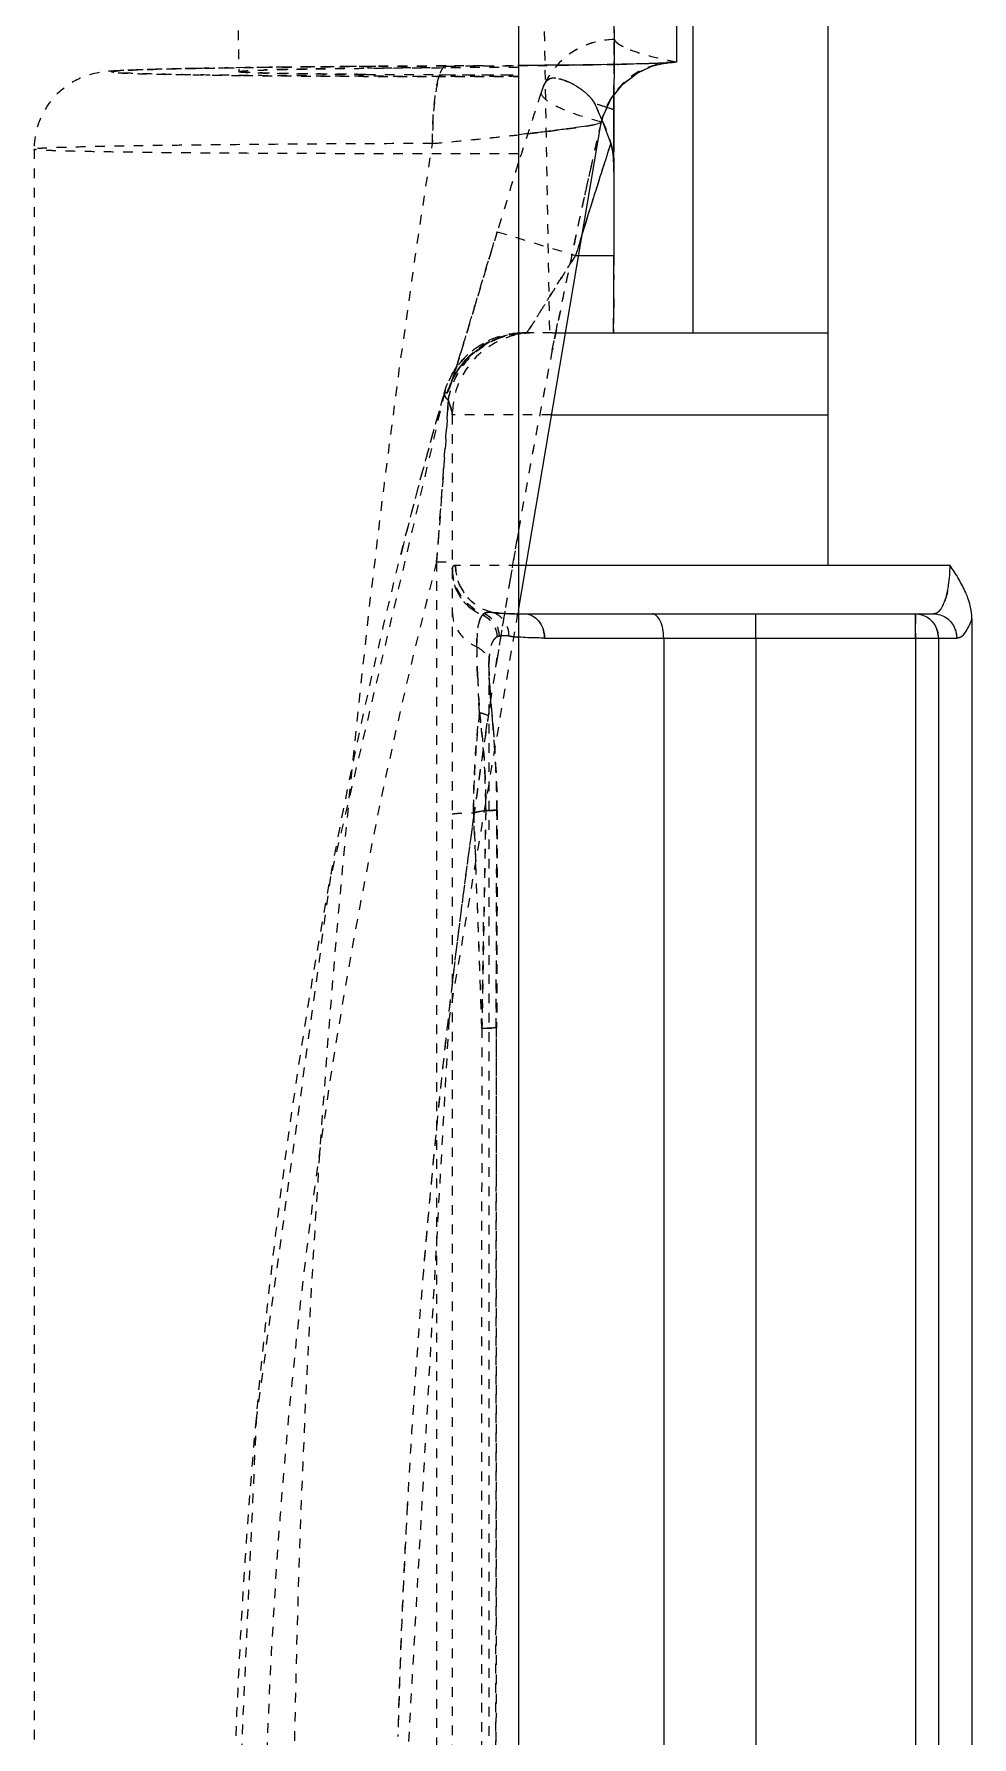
# Model space of a CAD drawing. Header units: millimetres. Extents: x -7602 to -5759, y 1469 to 2216.
# Drawn here: x -7077.15 to -7067.42, y 1920.49 to 1938.16 of the extents above; entities that cross this region are included whole.
import ezdxf

# ---------------------------------------------------------------- set-up
doc = ezdxf.new("R2010")
doc.units = ezdxf.units.MM
doc.linetypes.add('HIDDEN', pattern=[0.2, 0.1, -0.1])
doc.layers.add('DEFAULT_2', color=8, linetype='HIDDEN')

msp = doc.modelspace()

# ---------------------------------------------------------------- linework, layer by layer
at = {"color": 7, "linetype": 'Continuous'}
for p, q in [((-7070.318, 1957.424), (-7070.318, 1935.054)), ((-7068.915, 1932.642), (-7068.915, 1957.545)), ((-7070.487, 1957.379), (-7070.487, 1937.865)), ((-7072.127, 1955.431), (-7072.127, 1860.709)), ((-7071.136, 1937.369), (-7071.136, 1937.522)), ((-7071.136, 1937.239), (-7071.136, 1937.369)), ((-7072.127, 1932.176), (-7071.267, 1937.239)), ((-7071.136, 1937.15), (-7071.136, 1937.239)), ((-7071.136, 1936.935), (-7071.136, 1937.15)), ((-7071.136, 1936.724), (-7071.136, 1936.935)), ((-7071.136, 1936.724), (-7071.136, 1935.858)), ((-7071.534, 1935.858), (-7071.136, 1935.858)), ((-7071.774, 1935.054), (-7068.915, 1935.054)), ((-7071.783, 1934.204), (-7068.915, 1934.204)), ((-7067.649, 1932.642), (-7072.127, 1932.642)), ((-7072.067, 1932.14), (-7067.819, 1932.14)), ((-7067.422, 1932.088), (-7067.422, 1904.052)), ((-7071.856, 1931.889), (-7067.58, 1931.889)), ((-7070.62, 1931.889), (-7070.62, 1904.251)), ((-7069.663, 1931.889), (-7069.663, 1904.251)), ((-7068.007, 1931.889), (-7068.007, 1904.251)), ((-7067.77, 1931.889), (-7067.77, 1904.251))]:
    msp.add_line(p, q, dxfattribs=at)
for points in [[(-7071.043, 1937.637), (-7070.895, 1937.751), (-7070.744, 1937.821), (-7070.633, 1937.849), (-7070.592, 1937.855)], [(-7071.267, 1937.239), (-7071.253, 1937.29), (-7071.168, 1937.481), (-7071.043, 1937.637)]]:
    msp.add_lwpolyline(points, dxfattribs=at)
for centre, radius, start, end in [((-7073.714, 1929.624), 8.163, 71.5921, 72.182), ((-7010.751, 1917.449), 63.509, 162.04847, 162.5802), ((-7010.855, 1917.481), 63.401, 162.58025, 162.93009), ((-7010.925, 1917.503), 63.327, 162.93011, 163.15105), ((-7072.067, 1938.478), 6.338, 269.5894, 270.0069)]:
    msp.add_arc(centre, radius, start, end, dxfattribs=at)
for points, knots in [([(-7070.903, 1937.845), (-7070.983, 1937.843), (-7071.391, 1937.835), (-7071.8, 1937.831), (-7072.127, 1937.829)], [0, 0, 0, 0, 0.197554, 1, 1, 1, 1]), ([(-7070.587, 1937.855), (-7070.607, 1937.854), (-7070.712, 1937.85), (-7070.817, 1937.847), (-7070.903, 1937.845)], [0, 0, 0, 0, 0.188273, 1, 1, 1, 1]), ([(-7070.487, 1937.865), (-7070.487, 1937.863), (-7070.5, 1937.863), (-7070.515, 1937.859), (-7070.548, 1937.858), (-7070.572, 1937.856), (-7070.587, 1937.855)], [0, 0, 0, 0, 0.067591, 0.25604, 0.566973, 1, 1, 1, 1]), ([(-7071.267, 1937.239), (-7071.267, 1937.237), (-7071.274, 1937.234), (-7071.285, 1937.229), (-7071.304, 1937.224), (-7071.343, 1937.215), (-7071.409, 1937.203), (-7071.508, 1937.188), (-7071.631, 1937.17), (-7071.777, 1937.151), (-7071.943, 1937.131), (-7072.061, 1937.118), (-7072.123, 1937.111)], [0, 0, 0, 0, 0.007122, 0.021862, 0.044722, 0.075525, 0.160184, 0.275634, 0.420081, 0.589645, 0.784002, 1, 1, 1, 1]), ([(-7071.136, 1936.724), (-7071.136, 1936.775), (-7071.139, 1936.875), (-7071.153, 1936.976), (-7071.169, 1937.023)], [0, 0, 0, 0, 0.500351, 1, 1, 1, 1]), ([(-7071.141, 1935.054), (-7071.14, 1935.054), (-7071.142, 1935.062), (-7071.139, 1935.07), (-7071.14, 1935.09), (-7071.139, 1935.114), (-7071.139, 1935.147), (-7071.138, 1935.203), (-7071.138, 1935.289), (-7071.137, 1935.409), (-7071.137, 1935.547), (-7071.136, 1935.699), (-7071.136, 1935.805), (-7071.136, 1935.858)], [0, 0, 0, 0, 0.004548, 0.018058, 0.040511, 0.071867, 0.11197, 0.160559, 0.282065, 0.432775, 0.607475, 0.799398, 1, 1, 1, 1]), ([(-7067.674, 1932.375), (-7067.67, 1932.396), (-7067.655, 1932.484), (-7067.649, 1932.574), (-7067.649, 1932.642)], [0, 0, 0, 0, 0.234449, 1, 1, 1, 1]), ([(-7067.463, 1932.304), (-7067.47, 1932.323), (-7067.498, 1932.391), (-7067.558, 1932.505), (-7067.617, 1932.596), (-7067.649, 1932.642)], [0, 0, 0, 0, 0.159762, 0.564469, 1, 1, 1, 1]), ([(-7067.763, 1932.167), (-7067.755, 1932.175), (-7067.722, 1932.218), (-7067.702, 1932.27), (-7067.69, 1932.312)], [0, 0, 0, 0, 0.199966, 1, 1, 1, 1]), ([(-7072.066, 1932.14), (-7072.039, 1932.14), (-7071.982, 1932.126), (-7071.937, 1932.089), (-7071.918, 1932.066)], [0, 0, 0, 0, 0.486448, 1, 1, 1, 1]), ([(-7070.62, 1931.889), (-7070.62, 1931.921), (-7070.626, 1931.983), (-7070.651, 1932.074), (-7070.704, 1932.14), (-7070.741, 1932.14)], [0, 0, 0, 0, 0.326857, 0.616772, 1, 1, 1, 1]), ([(-7069.663, 1931.889), (-7069.663, 1931.921), (-7069.663, 1931.967), (-7069.664, 1932.026), (-7069.664, 1932.064), (-7069.664, 1932.095), (-7069.665, 1932.115), (-7069.664, 1932.129), (-7069.666, 1932.134), (-7069.664, 1932.14), (-7069.665, 1932.14)], [0, 0, 0, 0, 0.382636, 0.555572, 0.707025, 0.831298, 0.92379, 0.956826, 0.980655, 1, 1, 1, 1]), ([(-7068.009, 1932.14), (-7067.963, 1932.14), (-7067.866, 1932.109), (-7067.806, 1932.029), (-7067.788, 1931.985)], [0, 0, 0, 0, 0.493502, 1, 1, 1, 1]), ([(-7068.007, 1931.889), (-7068.007, 1931.943), (-7068.008, 1932.025), (-7068.007, 1932.108), (-7068.009, 1932.136)], [0, 0, 0, 0, 0.65374, 1, 1, 1, 1]), ([(-7067.819, 1932.14), (-7067.814, 1932.14), (-7067.793, 1932.143), (-7067.774, 1932.156), (-7067.763, 1932.167)], [0, 0, 0, 0, 0.227456, 1, 1, 1, 1]), ([(-7067.819, 1932.14), (-7067.773, 1932.14), (-7067.676, 1932.109), (-7067.616, 1932.029), (-7067.598, 1931.985)], [0, 0, 0, 0, 0.49352, 1, 1, 1, 1]), ([(-7067.422, 1932.088), (-7067.422, 1932.134), (-7067.432, 1932.207), (-7067.454, 1932.278), (-7067.463, 1932.304)], [0, 0, 0, 0, 0.623208, 1, 1, 1, 1]), ([(-7067.548, 1931.896), (-7067.52, 1931.908), (-7067.466, 1931.972), (-7067.437, 1932.044), (-7067.422, 1932.088)], [0, 0, 0, 0, 0.4008, 1, 1, 1, 1]), ([(-7071.856, 1931.889), (-7071.882, 1931.889), (-7071.972, 1931.889), (-7072.063, 1931.893), (-7072.128, 1931.899)], [0, 0, 0, 0, 0.278184, 1, 1, 1, 1])]:
    msp.add_open_spline(points, degree=3, knots=knots, dxfattribs=at)
for points in [[(-7071.169, 1937.023), (-7071.193, 1937.098), (-7071.222, 1937.173), (-7071.252, 1937.246)], [(-7067.69, 1932.312), (-7067.684, 1932.333), (-7067.679, 1932.354), (-7067.674, 1932.375)], [(-7071.918, 1932.066), (-7071.898, 1932.042), (-7071.883, 1932.014), (-7071.872, 1931.985)], [(-7071.872, 1931.985), (-7071.862, 1931.954), (-7071.856, 1931.921), (-7071.856, 1931.889)], [(-7067.788, 1931.985), (-7067.776, 1931.955), (-7067.77, 1931.921), (-7067.77, 1931.889)], [(-7067.598, 1931.985), (-7067.586, 1931.954), (-7067.58, 1931.921), (-7067.58, 1931.889)], [(-7067.58, 1931.889), (-7067.569, 1931.889), (-7067.558, 1931.891), (-7067.548, 1931.896)]]:
    msp.add_open_spline(points, degree=3, dxfattribs=at)
at = {"layer": 'DEFAULT_2', "color": 8, "linetype": 'HIDDEN'}
for p, q in [((-7071.144, 1983.07), (-7071.136, 1936.724)), ((-7071.131, 1938.098), (-7071.131, 1962.455)), ((-7075.127, 1943.393), (-7075.029, 1937.767)), ((-7071.915, 1941.382), (-7071.805, 1935.054)), ((-7075.424, 1937.8), (-7075.485, 1937.799)), ((-7074.959, 1937.807), (-7075.138, 1937.805)), ((-7074.903, 1937.808), (-7074.959, 1937.807)), ((-7074.29, 1937.815), (-7074.541, 1937.812)), ((-7073.607, 1937.82), (-7073.84, 1937.819)), ((-7072.943, 1937.806), (-7072.88, 1937.807)), ((-7072.878, 1937.82), (-7072.88, 1937.821)), ((-7072.492, 1937.826), (-7072.878, 1937.824)), ((-7071.914, 1937.83), (-7072.132, 1937.829)), ((-7071.355, 1937.837), (-7071.978, 1937.83)), ((-7071.048, 1937.842), (-7071.43, 1937.836)), ((-7071.134, 1937.916), (-7071.135, 1937.874)), ((-7071.135, 1937.874), (-7071.135, 1937.843)), ((-7071.135, 1937.843), (-7071.135, 1937.798)), ((-7071.135, 1937.798), (-7071.135, 1937.717)), ((-7071.134, 1937.955), (-7071.134, 1937.916)), ((-7070.852, 1937.846), (-7071.108, 1937.841)), ((-7070.746, 1937.849), (-7070.905, 1937.845)), ((-7070.875, 1937.762), (-7070.73, 1937.824)), ((-7070.684, 1937.851), (-7070.771, 1937.849)), ((-7070.722, 1937.828), (-7070.624, 1937.851)), ((-7070.636, 1937.853), (-7070.704, 1937.851)), ((-7070.602, 1937.855), (-7070.649, 1937.853)), ((-7070.621, 1937.851), (-7070.591, 1937.856)), ((-7070.49, 1937.867), (-7070.487, 1937.865)), ((-7072.953, 1937.734), (-7072.88, 1937.734)), ((-7071.16, 1937.494), (-7071.029, 1937.65)), ((-7071.135, 1937.717), (-7071.136, 1937.661)), ((-7071.136, 1937.522), (-7071.136, 1937.688)), ((-7071.136, 1937.661), (-7071.136, 1937.565)), ((-7071.029, 1937.65), (-7070.875, 1937.762)), ((-7071.25, 1937.301), (-7071.163, 1937.488)), ((-7071.136, 1937.565), (-7071.136, 1937.522)), ((-7071.136, 1937.522), (-7071.136, 1937.369)), ((-7071.267, 1937.239), (-7071.252, 1937.293)), ((-7071.136, 1937.369), (-7071.136, 1937.082)), ((-7071.267, 1937.239), (-7071.27, 1937.243)), ((-7071.27, 1937.243), (-7071.267, 1937.239)), ((-7071.136, 1937.082), (-7071.136, 1937.043)), ((-7077.152, 1936.96), (-7077.152, 1899.18)), ((-7071.136, 1937.043), (-7071.136, 1937.003)), ((-7071.136, 1937.003), (-7071.136, 1936.935)), ((-7072.348, 1936.105), (-7072.708, 1934.907)), ((-7072.348, 1936.105), (-7071.534, 1935.858)), ((-7071.136, 1935.858), (-7071.144, 1935.054)), ((-7071.136, 1935.858), (-7071.136, 1935.636)), ((-7071.137, 1935.413), (-7071.138, 1935.311)), ((-7071.74, 1935.055), (-7071.717, 1935.172)), ((-7072.507, 1934.918), (-7072.362, 1934.993)), ((-7072.362, 1934.993), (-7072.197, 1935.041)), ((-7072.222, 1935.036), (-7072.044, 1935.054)), ((-7072.197, 1935.041), (-7072.045, 1935.054)), ((-7071.774, 1935.054), (-7072.07, 1935.054)), ((-7071.776, 1934.877), (-7071.752, 1934.995)), ((-7071.752, 1934.995), (-7071.74, 1935.055)), ((-7072.743, 1934.793), (-7072.788, 1934.65)), ((-7072.698, 1934.941), (-7072.763, 1934.729)), ((-7072.724, 1934.715), (-7072.628, 1934.822)), ((-7072.628, 1934.822), (-7072.507, 1934.918)), ((-7072.82, 1934.55), (-7072.789, 1934.614)), ((-7072.789, 1934.614), (-7072.724, 1934.715)), ((-7072.893, 1934.439), (-7074.08, 1929.393)), ((-7072.894, 1934.439), (-7072.893, 1934.44)), ((-7072.826, 1934.535), (-7072.82, 1934.55)), ((-7071.783, 1934.204), (-7072.813, 1934.204)), ((-7072.813, 1934.204), (-7072.813, 1901.935)), ((-7072.941, 1933.134), (-7072.909, 1933.56)), ((-7072.958, 1932.908), (-7072.941, 1933.134)), ((-7072.976, 1932.678), (-7072.958, 1932.908)), ((-7073.331, 1932.819), (-7073.348, 1932.753)), ((-7072.976, 1932.68), (-7072.976, 1903.462)), ((-7072.976, 1932.678), (-7072.813, 1932.678)), ((-7072.127, 1932.642), (-7072.779, 1932.642)), ((-7072.849, 1927.909), (-7072.127, 1932.176)), ((-7072.433, 1931.6), (-7072.433, 1931.614)), ((-7072.362, 1931.588), (-7072.344, 1931.704)), ((-7072.433, 1931.599), (-7072.433, 1904.525)), ((-7072.422, 1931.369), (-7072.433, 1931.599)), ((-7072.538, 1931.248), (-7072.542, 1931.312)), ((-7072.379, 1930.877), (-7072.422, 1931.369)), ((-7072.531, 1931.116), (-7072.538, 1931.248)), ((-7072.466, 1930.908), (-7072.449, 1931.023)), ((-7072.392, 1930.992), (-7072.391, 1931.015)), ((-7072.377, 1930.859), (-7072.391, 1931.015)), ((-7072.347, 1930.291), (-7072.378, 1930.874)), ((-7072.346, 1930.103), (-7072.348, 1930.311)), ((-7072.581, 1930.112), (-7072.593, 1930.033)), ((-7072.592, 1930.076), (-7072.466, 1930.1)), ((-7072.55, 1930.084), (-7072.592, 1930.076)), ((-7072.466, 1930.1), (-7072.55, 1930.084)), ((-7072.466, 1930.1), (-7072.506, 1927.839)), ((-7072.351, 1930.104), (-7072.358, 1927.842)), ((-7072.358, 1927.844), (-7072.351, 1930.104)), ((-7072.346, 1930.103), (-7072.353, 1927.844)), ((-7072.351, 1930.104), (-7072.346, 1930.103)), ((-7074.077, 1929.413), (-7074.848, 1923.79)), ((-7072.506, 1927.841), (-7072.487, 1928.99)), ((-7073.398, 1918.042), (-7072.843, 1927.965)), ((-7072.359, 1914.635), (-7072.353, 1927.844)), ((-7072.358, 1927.844), (-7072.353, 1927.844)), ((-7074.846, 1923.811), (-7075.104, 1918.059))]:
    msp.add_line(p, q, dxfattribs=at)
for points in [[(-7070.583, 1937.856), (-7070.585, 1937.856), (-7070.602, 1937.855)], [(-7070.592, 1937.855), (-7070.59, 1937.856), (-7070.583, 1937.856)], [(-7070.591, 1937.856), (-7070.586, 1937.856), (-7070.587, 1937.856)], [(-7072.826, 1934.533), (-7072.825, 1934.536), (-7072.804, 1934.584), (-7072.75, 1934.677), (-7072.66, 1934.791), (-7072.539, 1934.895), (-7072.392, 1934.98), (-7072.222, 1935.036)], [(-7072.797, 1934.622), (-7072.814, 1934.57), (-7072.824, 1934.538), (-7072.826, 1934.533)], [(-7072.773, 1934.698), (-7072.808, 1934.589), (-7072.82, 1934.551), (-7072.824, 1934.54)]]:
    msp.add_lwpolyline(points, dxfattribs=at)
for centre, radius, start, end in [((-7071.131, 1937.296), 0.802, 90.1228, 156.6316), ((-7060.808, 1937.893), 10.326, 179.2176, 179.3538), ((-7053.718, 1937.813), 17.417, 179.3539, 179.5337), ((-7069.631, 1938.039), 1.502, 178.3347, 178.7439), ((-7067.081, 1937.984), 4.052, 178.7509, 179.2844), ((-7074.252, 1872.04), 65.771, 91.07479, 91.19367), ((-7073.677, 1839.832), 97.983, 90.85438, 91.02193), ((-7072.78, 1774.608), 163.213, 90.61825, 90.74533), ((-7072.12, 1716.334), 221.492, 90.19588, 90.70353), ((-7073.951, 1909.705), 28.09, 91.1913, 91.6568), ((-7073.449, 1885.54), 52.26, 90.9509, 91.1909), ((-7072.872, 1849.445), 88.359, 90.68507, 90.93656), ((-7072.025, 1769.28), 168.529, 90.34566, 90.56705), ((-7071.646, 1638.883), 298.944, 90.23602, 90.37582), ((-7071.739, 1718.529), 219.281, 90.10156, 90.29815), ((-7071.751, 1721.931), 215.878, 90.10001, 90.2997), ((-7073.692, 2137.559), 199.737, 270.23366, 270.44888), ((-7073.569, 2119.256), 181.433, 270.34021, 270.45524), ((-7073.236, 2077.847), 140.023, 270.45364, 270.62707), ((-7072.816, 2040.193), 102.366, 270.62279, 270.78814), ((-7072.308, 2004.337), 66.506, 270.77513, 271.03793), ((-7070.488, 1937.069), 0.798, 90.1542, 167.0217), ((-6997.15, 1937.458), 73.986, 179.70231, 179.82143), ((-7029.41, 1937.622), 41.726, 179.5586, 179.6969), ((-7071.797, 1976.611), 38.776, 271.025, 271.3248), ((-7070.764, 1941.39), 3.539, 272.8678, 273.0402), ((-7074.075, 2030.941), 93.22, 269.12082, 269.44262), ((-7072.796, 2169.882), 232.167, 269.46054, 270.16495), ((-7072.504, 2138.064), 200.33, 269.65461, 270.10759), ((-7072.654, 2098.604), 160.87, 269.62331, 269.89337), ((-7072.518, 2153.31), 215.576, 269.90365, 270.10374), ((-7071.115, 1937.297), 0.816, 157.2534, 162.3752), ((-7071.934, 1936.943), 0.786, 53.6281, 61.0431), ((-7010.76, 1917.455), 64.349, 161.80821, 162.49066), ((-7073.606, 1929.962), 7.809, 72.1757, 73.0998), ((-7075.637, 1935.388), 4.763, 23.7528, 25.4288), ((-7073.637, 1929.873), 7.903, 71.5527, 73.0674), ((-7074.711, 1935.798), 3.75, 22.7052, 23.7137), ((-7077.051, 1981.371), 44.534, 275.1942, 276.3522), ((-6988.709, 1918.361), 84.692, 167.11794, 168.75411), ((-6988.286, 1918.267), 85.126, 167.11971, 167.44117), ((-7010.809, 1917.47), 63.448, 162.0489, 163.15297), ((-7010.913, 1917.503), 64.189, 162.49067, 163.15403), ((-6988.47, 1918.308), 84.937, 167.44121, 167.66498), ((-6988.812, 1918.383), 84.588, 167.66455, 168.55184), ((-7090.541, 1935.379), 19.403, 359.2753, 359.5371), ((-7111.395, 1935.547), 40.258, 359.5369, 359.6638), ((-7072.079, 1934.208), 0.845, 108.4561, 163.8243), ((-7072.045, 1934.205), 0.85, 89.9907, 164.4048), ((-7071.963, 1934.204), 0.85, 90, 179.9974), ((-7151.148, 1958.746), 81.983, 343.11445, 343.25875), ((-7072.074, 1934.192), 0.862, 93.5787, 108.3319), ((-7072.045, 1934.217), 0.837, 90.0175, 95.763), ((-7072.039, 1934.256), 0.799, 92.5308, 96.4584), ((-7072.077, 1934.222), 0.832, 90.0069, 93.5274), ((-7072.04, 1934.272), 0.783, 90.0038, 92.5264), ((-7078.274, 1935.227), 7.135, 358.9502, 359.2456), ((-7107.411, 1945.455), 36.27, 342.833, 343.1371), ((-6989.248, 1918.471), 84.143, 168.75558, 170.39933), ((-6989.233, 1918.468), 84.158, 168.75624, 170.06245), ((-7078.865, 1936.537), 6.363, 341.6367, 342.3739), ((-7087.392, 1939.258), 15.314, 342.3291, 342.8765), ((-7072.053, 1934.213), 0.838, 138.7269, 140.9203), ((-7023.646, 1920.296), 51.238, 163.9756, 164.2055), ((-7090.841, 1935.382), 18.016, 356.353, 356.7357), ((-7022.755, 1920.047), 52.164, 164.2078, 165.8262), ((-6989.31, 1918.482), 84.079, 170.0627, 170.40211), ((-7072.319, 1932.608), 0.493, 180.051, 249.9201), ((-7072.327, 1932.585), 0.486, 180.0524, 197.2203), ((-7072.273, 1932.642), 0.506, 180.0076, 217.6721), ((-6989.213, 1918.466), 84.178, 170.4001, 172.04175), ((-6989.293, 1918.479), 84.097, 170.40212, 170.63334), ((-7072.311, 1932.6), 0.508, 231.5756, 248.2501), ((-7072.271, 1933.143), 0.997, 262.4596, 263.1214), ((-6989.261, 1918.474), 84.129, 170.63335, 170.95176), ((-7072.185, 1934.061), 1.919, 265.8529, 266.2182), ((-7072.17, 1934.293), 2.151, 266.2223, 266.79), ((-7072.135, 1934.953), 2.812, 266.8284, 268.2038), ((-7072.123, 1935.266), 3.126, 267.5143, 268.2226), ((-7072.102, 1935.908), 3.768, 268.1678, 268.7382), ((-7072.097, 1936.099), 3.958, 268.2261, 268.9761), ((-7072.082, 1936.85), 4.71, 268.7435, 269.4183), ((-7072.08, 1937.013), 4.873, 268.9657, 269.3722), ((-7072.073, 1937.655), 5.515, 269.3685, 269.5853), ((-7072.068, 1938.244), 6.104, 269.4169, 270.0122), ((-7072.583, 1931.907), 0.255, 45.2662, 53.2029), ((-7068.078, 1931.801), 4.482, 180.0605, 181.22), ((-7072.047, 1932.979), 1.082, 260.5143, 261.9305), ((-7072.022, 1933.155), 1.261, 261.9224, 262.9703), ((-7071.996, 1933.367), 1.474, 262.977, 264.2371), ((-7071.975, 1933.57), 1.679, 264.2222, 264.7666), ((-7046.163, 1932.775), 26.419, 182.7835, 183.1737), ((-6989.182, 1918.461), 84.209, 171.25822, 171.42063), ((-7063.449, 1930.027), 9.146, 173.1624, 175.3689), ((-7082.765, 1929.837), 10.313, 6.498, 7.1191), ((-6989.1, 1918.449), 84.292, 171.49995, 172.04644), ((-7064.402, 1930.107), 8.19, 175.3916, 177.8711), ((-7064.914, 1930.129), 7.678, 177.8962, 180.1706), ((-7079.689, 1930.129), 7.223, 0.3803, 2.5779), ((-6988.608, 1918.383), 84.789, 172.043, 173.67306), ((-6988.742, 1918.4), 84.654, 172.10159, 173.27598), ((-7064.997, 1930.13), 7.595, 180.1749, 180.4048), ((-7369.83, 1917.571), 297.502, 1.97834, 2.40908), ((-6628.659, 1921.348), 443.894, 178.87026, 179.01356), ((-7079.609, 1930.13), 7.143, 359.761, 0.3756), ((-7366.744, 1917.683), 294.414, 1.97634, 2.31349), ((-6988.284, 1918.345), 85.115, 173.27544, 173.68134), ((-6987.309, 1918.241), 86.096, 173.67415, 175.28124), ((551.886, 1918.071), 7624.25, 179.9265525, 180.0734475), ((-6987.251, 1918.234), 86.154, 173.68363, 175.29306), ((-6985.929, 1918.126), 87.481, 175.28035, 176.87525), ((-6985.052, 1918.076), 88.359, 176.86444, 178.43415), ((-6995.987, 1918.525), 77.416, 176.77002, 178.5482)]:
    msp.add_arc(centre, radius, start, end, dxfattribs=at)
for points in [[(-7071.131, 1938.098), (-7071.276, 1938.098), (-7071.425, 1938.055), (-7071.548, 1937.98)], [(-7072.899, 1937.817), (-7072.893, 1937.821), (-7072.885, 1937.825), (-7072.878, 1937.824)], [(-7071.84, 1937.661), (-7071.843, 1937.658), (-7071.846, 1937.654), (-7071.849, 1937.65)], [(-7071.392, 1937.51), (-7071.415, 1937.534), (-7071.441, 1937.556), (-7071.468, 1937.576)], [(-7071.336, 1937.433), (-7071.35, 1937.462), (-7071.37, 1937.487), (-7071.392, 1937.51)], [(-7072.721, 1934.759), (-7072.642, 1934.851), (-7072.541, 1934.927), (-7072.431, 1934.977)], [(-7072.683, 1934.766), (-7072.606, 1934.854), (-7072.508, 1934.927), (-7072.401, 1934.976)], [(-7072.41, 1934.965), (-7072.323, 1935.009), (-7072.226, 1935.038), (-7072.129, 1935.049)], [(-7072.401, 1934.976), (-7072.316, 1935.015), (-7072.223, 1935.041), (-7072.129, 1935.05)], [(-7072.893, 1934.44), (-7072.86, 1934.557), (-7072.8, 1934.668), (-7072.721, 1934.759)], [(-7072.864, 1934.433), (-7072.832, 1934.545), (-7072.777, 1934.651), (-7072.704, 1934.741)], [(-7072.855, 1934.356), (-7072.832, 1934.484), (-7072.779, 1934.609), (-7072.703, 1934.714)], [(-7072.815, 1934.229), (-7072.814, 1934.221), (-7072.813, 1934.213), (-7072.813, 1934.204)], [(-7072.798, 1932.639), (-7072.792, 1932.642), (-7072.785, 1932.642), (-7072.779, 1932.642)], [(-7072.791, 1932.441), (-7072.762, 1932.349), (-7072.702, 1932.262), (-7072.627, 1932.202)], [(-7072.484, 1932.142), (-7072.49, 1932.138), (-7072.495, 1932.134), (-7072.499, 1932.129)], [(-7072.499, 1932.129), (-7072.495, 1932.134), (-7072.49, 1932.138), (-7072.484, 1932.142)], [(-7072.43, 1932.111), (-7072.447, 1932.124), (-7072.465, 1932.134), (-7072.484, 1932.142)], [(-7072.499, 1932.129), (-7072.442, 1932.103), (-7072.393, 1932.051), (-7072.369, 1931.994)], [(-7072.369, 1931.994), (-7072.357, 1931.964), (-7072.35, 1931.932), (-7072.349, 1931.901)], [(-7071.856, 1931.889), (-7071.856, 1931.951), (-7071.877, 1932.018), (-7071.918, 1932.066)], [(-7067.77, 1931.889), (-7067.77, 1931.921), (-7067.776, 1931.954), (-7067.789, 1931.985)], [(-7067.598, 1931.985), (-7067.586, 1931.954), (-7067.58, 1931.921), (-7067.58, 1931.889)], [(-7072.349, 1931.901), (-7072.342, 1931.904), (-7072.335, 1931.907), (-7072.328, 1931.909)], [(-7072.328, 1931.909), (-7072.335, 1931.907), (-7072.342, 1931.904), (-7072.349, 1931.901)], [(-7072.297, 1931.915), (-7072.308, 1931.914), (-7072.318, 1931.912), (-7072.328, 1931.909)], [(-7067.548, 1931.896), (-7067.558, 1931.891), (-7067.569, 1931.889), (-7067.58, 1931.889)], [(-7072.592, 1930.076), (-7072.585, 1929.906), (-7072.578, 1929.737), (-7072.571, 1929.567)]]:
    msp.add_open_spline(points, degree=3, dxfattribs=at)
for points, knots in [([(-7071.134, 1937.943), (-7071.134, 1937.966), (-7071.133, 1938.002), (-7071.134, 1938.059), (-7071.131, 1938.073), (-7071.133, 1938.101), (-7071.131, 1938.098)], [0, 0, 0, 0, 0.435879, 0.753115, 0.94291, 1, 1, 1, 1]), ([(-7071.131, 1938.098), (-7071.131, 1938.098), (-7071.134, 1938.089), (-7071.132, 1938.088), (-7071.132, 1938.083)], [0, 0, 0, 0, 0.040159, 1, 1, 1, 1]), ([(-7071.131, 1938.098), (-7071.119, 1938.072), (-7071.053, 1938.026), (-7070.922, 1937.973), (-7070.727, 1937.917), (-7070.576, 1937.884), (-7070.49, 1937.867)], [0, 0, 0, 0, 0.122586, 0.327889, 0.620782, 1, 1, 1, 1]), ([(-7071.038, 1938.023), (-7071.06, 1938.034), (-7071.095, 1938.053), (-7071.124, 1938.083), (-7071.131, 1938.098)], [0, 0, 0, 0, 0.592649, 1, 1, 1, 1]), ([(-7072.88, 1937.821), (-7073.153, 1937.82), (-7073.679, 1937.817), (-7074.426, 1937.811), (-7075.08, 1937.804), (-7075.617, 1937.795), (-7075.982, 1937.787), (-7076.205, 1937.779), (-7076.332, 1937.773), (-7076.513, 1937.758), (-7076.788, 1937.669), (-7077.075, 1937.387), (-7077.153, 1937.101), (-7077.152, 1936.96)], [0, 0, 0, 0, 0.173825, 0.334129, 0.474528, 0.589548, 0.675179, 0.706511, 0.731192, 0.755909, 0.821679, 0.910397, 1, 1, 1, 1]), ([(-7072.127, 1937.717), (-7072.492, 1937.716), (-7073.197, 1937.716), (-7074.194, 1937.719), (-7074.947, 1937.725), (-7075.462, 1937.732), (-7075.767, 1937.737), (-7076.009, 1937.743), (-7076.171, 1937.749), (-7076.264, 1937.753), (-7076.311, 1937.757), (-7076.333, 1937.758), (-7076.355, 1937.765), (-7076.33, 1937.77), (-7076.309, 1937.772), (-7076.259, 1937.776), (-7076.165, 1937.781), (-7076, 1937.787), (-7075.859, 1937.791), (-7075.777, 1937.793)], [0, 0, 0, 0, 0.228125, 0.440639, 0.623048, 0.698956, 0.762865, 0.813694, 0.850565, 0.863553, 0.872835, 0.878391, 0.880278, 0.882453, 0.888305, 0.897886, 0.911169, 0.948667, 1, 1, 1, 1]), ([(-7075.622, 1937.796), (-7075.73, 1937.794), (-7075.88, 1937.79), (-7076.066, 1937.784), (-7076.17, 1937.78), (-7076.242, 1937.777), (-7076.287, 1937.774), (-7076.311, 1937.771), (-7076.33, 1937.77), (-7076.34, 1937.767), (-7076.35, 1937.767), (-7076.348, 1937.761), (-7076.339, 1937.761), (-7076.327, 1937.758), (-7076.306, 1937.756), (-7076.281, 1937.754), (-7076.248, 1937.752), (-7076.193, 1937.749), (-7076.109, 1937.746), (-7075.99, 1937.742), (-7075.786, 1937.737), (-7075.622, 1937.735), (-7075.505, 1937.733)], [0, 0, 0, 0, 0.205628, 0.286954, 0.353291, 0.404207, 0.423797, 0.43944, 0.451115, 0.458822, 0.46264, 0.464057, 0.468715, 0.477298, 0.489855, 0.506376, 0.526838, 0.551218, 0.611606, 0.687168, 0.777459, 1, 1, 1, 1]), ([(-7075.777, 1937.793), (-7075.711, 1937.794), (-7075.399, 1937.801), (-7075.087, 1937.806), (-7074.84, 1937.809)], [0, 0, 0, 0, 0.210576, 1, 1, 1, 1]), ([(-7075.029, 1937.767), (-7075.029, 1937.767), (-7075.025, 1937.769), (-7075.019, 1937.77), (-7075.007, 1937.771), (-7074.982, 1937.774), (-7074.939, 1937.776), (-7074.875, 1937.779), (-7074.793, 1937.782), (-7074.693, 1937.785), (-7074.577, 1937.788), (-7074.391, 1937.791), (-7074.124, 1937.796), (-7073.767, 1937.8), (-7073.368, 1937.804), (-7073.088, 1937.806), (-7072.943, 1937.806)], [0, 0, 0, 0, 0.001325, 0.004749, 0.010379, 0.018232, 0.040571, 0.071598, 0.111113, 0.158905, 0.214658, 0.277983, 0.425759, 0.598397, 0.791422, 1, 1, 1, 1]), ([(-7073.84, 1937.819), (-7073.878, 1937.818), (-7074.028, 1937.817), (-7074.178, 1937.816), (-7074.29, 1937.815)], [0, 0, 0, 0, 0.25574, 1, 1, 1, 1]), ([(-7072.88, 1937.824), (-7072.89, 1937.824), (-7072.916, 1937.804), (-7072.952, 1937.725), (-7072.988, 1937.561), (-7073.014, 1937.313), (-7073.019, 1937.123), (-7073.019, 1937.02)], [0, 0, 0, 0, 0.038219, 0.101726, 0.317608, 0.631797, 1, 1, 1, 1]), ([(-7073.019, 1937.02), (-7073.019, 1937.114), (-7073.015, 1937.291), (-7072.992, 1937.527), (-7072.962, 1937.69), (-7072.929, 1937.779), (-7072.91, 1937.808), (-7072.899, 1937.817)], [0, 0, 0, 0, 0.34616, 0.649773, 0.874644, 0.950011, 1, 1, 1, 1]), ([(-7070.674, 1937.852), (-7070.69, 1937.851), (-7070.766, 1937.849), (-7070.841, 1937.847), (-7070.9, 1937.845)], [0, 0, 0, 0, 0.215076, 1, 1, 1, 1]), ([(-7070.587, 1937.855), (-7070.593, 1937.855), (-7070.622, 1937.854), (-7070.651, 1937.852), (-7070.674, 1937.852)], [0, 0, 0, 0, 0.221529, 1, 1, 1, 1]), ([(-7070.487, 1937.865), (-7070.487, 1937.863), (-7070.498, 1937.863), (-7070.512, 1937.86), (-7070.541, 1937.858), (-7070.563, 1937.857), (-7070.576, 1937.856)], [0, 0, 0, 0, 0.068075, 0.256509, 0.567249, 1, 1, 1, 1]), ([(-7073.711, 1937.737), (-7073.807, 1937.738), (-7073.99, 1937.739), (-7074.249, 1937.742), (-7074.475, 1937.745), (-7074.665, 1937.749), (-7074.8, 1937.752), (-7074.887, 1937.755), (-7074.937, 1937.757), (-7074.975, 1937.76), (-7075.004, 1937.761), (-7075.018, 1937.764), (-7075.029, 1937.765), (-7075.029, 1937.767)], [0, 0, 0, 0, 0.21874, 0.416189, 0.588631, 0.733373, 0.848331, 0.89408, 0.931801, 0.961344, 0.982568, 0.995395, 1, 1, 1, 1]), ([(-7075.029, 1937.767), (-7075.029, 1937.765), (-7075.018, 1937.764), (-7075.004, 1937.761), (-7074.975, 1937.76), (-7074.937, 1937.757), (-7074.887, 1937.755), (-7074.8, 1937.752), (-7074.665, 1937.749), (-7074.475, 1937.745), (-7074.249, 1937.742), (-7073.99, 1937.739), (-7073.807, 1937.738), (-7073.711, 1937.737)], [0, 0, 0, 0, 0.004605, 0.017432, 0.038656, 0.068199, 0.105919, 0.151669, 0.266627, 0.411369, 0.583811, 0.781259, 1, 1, 1, 1]), ([(-7071.868, 1937.613), (-7071.859, 1937.634), (-7071.841, 1937.671), (-7071.787, 1937.7), (-7071.727, 1937.699), (-7071.626, 1937.672), (-7071.516, 1937.614), (-7071.405, 1937.529), (-7071.352, 1937.469), (-7071.335, 1937.433)], [0, 0, 0, 0, 0.102533, 0.178045, 0.262851, 0.369234, 0.649174, 0.817646, 1, 1, 1, 1]), ([(-7071.849, 1937.65), (-7071.85, 1937.647), (-7071.858, 1937.635), (-7071.863, 1937.623), (-7071.868, 1937.613)], [0, 0, 0, 0, 0.220271, 1, 1, 1, 1]), ([(-7071.553, 1937.631), (-7071.584, 1937.647), (-7071.634, 1937.672), (-7071.705, 1937.694), (-7071.759, 1937.701), (-7071.807, 1937.693), (-7071.831, 1937.673), (-7071.84, 1937.661)], [0, 0, 0, 0, 0.333296, 0.541215, 0.712847, 0.856482, 1, 1, 1, 1]), ([(-7071.27, 1937.243), (-7071.355, 1937.266), (-7071.504, 1937.309), (-7071.695, 1937.383), (-7071.824, 1937.453), (-7071.884, 1937.514), (-7071.893, 1937.544)], [0, 0, 0, 0, 0.371269, 0.660124, 0.866955, 1, 1, 1, 1]), ([(-7071.335, 1937.433), (-7071.32, 1937.4), (-7071.258, 1937.267), (-7071.203, 1937.13), (-7071.169, 1937.025)], [0, 0, 0, 0, 0.246849, 1, 1, 1, 1]), ([(-7073.019, 1937.02), (-7072.901, 1937.031), (-7072.674, 1937.053), (-7072.346, 1937.086), (-7072.049, 1937.119), (-7071.791, 1937.149), (-7071.603, 1937.174), (-7071.479, 1937.192), (-7071.406, 1937.204), (-7071.35, 1937.214), (-7071.306, 1937.223), (-7071.283, 1937.231), (-7071.267, 1937.236), (-7071.267, 1937.239)], [0, 0, 0, 0, 0.200004, 0.388052, 0.558393, 0.707363, 0.829255, 0.879251, 0.920717, 0.9537, 0.978119, 0.993472, 1, 1, 1, 1]), ([(-7073.019, 1937.02), (-7073.3, 1937.019), (-7073.844, 1937.017), (-7074.627, 1937.012), (-7075.235, 1937.006), (-7075.679, 1937.001), (-7075.973, 1936.997), (-7076.238, 1936.993), (-7076.471, 1936.989), (-7076.672, 1936.984), (-7076.839, 1936.98), (-7076.955, 1936.976), (-7077.031, 1936.972), (-7077.073, 1936.97), (-7077.106, 1936.968), (-7077.131, 1936.966), (-7077.143, 1936.963), (-7077.152, 1936.962), (-7077.152, 1936.96)], [0, 0, 0, 0, 0.203818, 0.394982, 0.567691, 0.645476, 0.716747, 0.780964, 0.837644, 0.886361, 0.92674, 0.958486, 0.97104, 0.981354, 0.98941, 0.995194, 0.998701, 1, 1, 1, 1]), ([(-7072.127, 1936.913), (-7072.454, 1936.912), (-7073.095, 1936.912), (-7074.026, 1936.914), (-7074.762, 1936.917), (-7075.305, 1936.92), (-7075.669, 1936.923), (-7075.999, 1936.927), (-7076.292, 1936.931), (-7076.545, 1936.935), (-7076.755, 1936.939), (-7076.903, 1936.943), (-7076.998, 1936.947), (-7077.052, 1936.949), (-7077.093, 1936.952), (-7077.126, 1936.954), (-7077.14, 1936.957), (-7077.152, 1936.958), (-7077.152, 1936.96)], [0, 0, 0, 0, 0.195051, 0.382592, 0.555441, 0.634246, 0.706941, 0.772832, 0.831278, 0.881723, 0.923678, 0.956742, 0.969838, 0.980602, 0.989006, 0.995034, 0.998682, 1, 1, 1, 1]), ([(-7073.019, 1899.12), (-7074.001, 1905.377), (-7074.94, 1918.068), (-7074.001, 1930.76), (-7073.019, 1937.02)], [0, 0, 0, 0, 0.499883, 1, 1, 1, 1]), ([(-7071.169, 1937.025), (-7071.153, 1936.977), (-7071.139, 1936.876), (-7071.136, 1936.776), (-7071.136, 1936.725)], [0, 0, 0, 0, 0.499655, 1, 1, 1, 1]), ([(-7072.347, 1936.105), (-7072.38, 1935.997), (-7072.444, 1935.786), (-7072.536, 1935.478), (-7072.621, 1935.193), (-7072.687, 1934.975), (-7072.734, 1934.82), (-7072.765, 1934.721), (-7072.791, 1934.637), (-7072.814, 1934.566), (-7072.832, 1934.51), (-7072.845, 1934.473), (-7072.853, 1934.452), (-7072.857, 1934.442), (-7072.86, 1934.437), (-7072.862, 1934.433), (-7072.863, 1934.433)], [0, 0, 0, 0, 0.192734, 0.378708, 0.550982, 0.702917, 0.76927, 0.828291, 0.879361, 0.921915, 0.955501, 0.979805, 0.988413, 0.994636, 0.998471, 1, 1, 1, 1]), ([(-7072.64, 1935.131), (-7072.618, 1935.206), (-7072.521, 1935.53), (-7072.423, 1935.855), (-7072.348, 1936.105)], [0, 0, 0, 0, 0.229177, 1, 1, 1, 1]), ([(-7072.045, 1935.054), (-7072.043, 1935.054), (-7072.038, 1935.062), (-7072.028, 1935.073), (-7072.014, 1935.095), (-7071.995, 1935.124), (-7071.972, 1935.16), (-7071.934, 1935.221), (-7071.878, 1935.311), (-7071.803, 1935.433), (-7071.718, 1935.568), (-7071.628, 1935.711), (-7071.566, 1935.809), (-7071.534, 1935.858)], [0, 0, 0, 0, 0.007144, 0.024147, 0.050922, 0.087107, 0.132241, 0.185673, 0.314241, 0.466301, 0.635291, 0.815055, 1, 1, 1, 1]), ([(-7071.534, 1935.858), (-7071.566, 1935.809), (-7071.628, 1935.711), (-7071.718, 1935.567), (-7071.803, 1935.433), (-7071.878, 1935.311), (-7071.934, 1935.221), (-7071.972, 1935.16), (-7071.995, 1935.123), (-7072.013, 1935.095), (-7072.027, 1935.073), (-7072.037, 1935.062), (-7072.042, 1935.054), (-7072.044, 1935.054)], [0, 0, 0, 0, 0.185051, 0.364954, 0.534054, 0.686211, 0.814719, 0.868093, 0.913182, 0.949307, 0.975955, 0.992871, 1, 1, 1, 1]), ([(-7072.855, 1934.355), (-7072.838, 1934.452), (-7072.771, 1934.639), (-7072.583, 1934.869), (-7072.329, 1935.019), (-7072.136, 1935.054), (-7072.04, 1935.054)], [0, 0, 0, 0, 0.252772, 0.503992, 0.752939, 1, 1, 1, 1]), ([(-7072.703, 1934.714), (-7072.683, 1934.74), (-7072.602, 1934.84), (-7072.496, 1934.921), (-7072.41, 1934.965)], [0, 0, 0, 0, 0.252121, 1, 1, 1, 1]), ([(-7071.14, 1935.097), (-7071.14, 1935.09), (-7071.14, 1935.08), (-7071.14, 1935.066), (-7071.142, 1935.06), (-7071.14, 1935.054), (-7071.141, 1935.054)], [0, 0, 0, 0, 0.436345, 0.748671, 0.936574, 1, 1, 1, 1]), ([(-7072.893, 1901.699), (-7073.64, 1904.298), (-7074.463, 1908.34), (-7075.009, 1913.836), (-7075.149, 1918.07), (-7075.009, 1922.304), (-7074.462, 1927.8), (-7073.639, 1931.842), (-7072.893, 1934.441)], [0, 0, 0, 0, 0.24489, 0.371805, 0.500005, 0.628205, 0.755119, 1, 1, 1, 1]), ([(-7072.855, 1934.355), (-7072.869, 1934.368), (-7072.892, 1934.391), (-7072.898, 1934.426), (-7072.894, 1934.439)], [0, 0, 0, 0, 0.578016, 1, 1, 1, 1]), ([(-7072.893, 1934.439), (-7072.894, 1934.435), (-7072.897, 1934.416), (-7072.889, 1934.397), (-7072.881, 1934.386)], [0, 0, 0, 0, 0.232351, 1, 1, 1, 1]), ([(-7072.863, 1934.433), (-7072.867, 1934.434), (-7072.877, 1934.436), (-7072.887, 1934.437), (-7072.893, 1934.441)], [0, 0, 0, 0, 0.358859, 1, 1, 1, 1]), ([(-7072.893, 1934.44), (-7072.892, 1934.44), (-7072.882, 1934.436), (-7072.872, 1934.435), (-7072.864, 1934.433)], [0, 0, 0, 0, 0.142098, 1, 1, 1, 1]), ([(-7072.864, 1934.433), (-7072.862, 1934.433), (-7072.86, 1934.438), (-7072.856, 1934.445), (-7072.851, 1934.459), (-7072.847, 1934.47), (-7072.845, 1934.476)], [0, 0, 0, 0, 0.073485, 0.263168, 0.572112, 1, 1, 1, 1]), ([(-7072.845, 1934.476), (-7072.843, 1934.48), (-7072.837, 1934.499), (-7072.83, 1934.517), (-7072.826, 1934.532)], [0, 0, 0, 0, 0.213401, 1, 1, 1, 1]), ([(-7072.855, 1934.355), (-7072.87, 1934.079), (-7072.912, 1933.521), (-7072.954, 1932.962), (-7072.976, 1932.68)], [0, 0, 0, 0, 0.494728, 1, 1, 1, 1]), ([(-7072.881, 1934.386), (-7072.88, 1934.383), (-7072.872, 1934.372), (-7072.862, 1934.363), (-7072.855, 1934.356)], [0, 0, 0, 0, 0.226945, 1, 1, 1, 1]), ([(-7072.855, 1934.356), (-7072.853, 1934.349), (-7072.845, 1934.325), (-7072.836, 1934.3), (-7072.83, 1934.283)], [0, 0, 0, 0, 0.267894, 1, 1, 1, 1]), ([(-7072.813, 1934.205), (-7072.813, 1934.227), (-7072.828, 1934.278), (-7072.846, 1934.326), (-7072.855, 1934.355)], [0, 0, 0, 0, 0.423467, 1, 1, 1, 1]), ([(-7072.83, 1934.283), (-7072.829, 1934.278), (-7072.823, 1934.26), (-7072.817, 1934.242), (-7072.815, 1934.229)], [0, 0, 0, 0, 0.273515, 1, 1, 1, 1]), ([(-7072.909, 1933.56), (-7072.905, 1933.617), (-7072.889, 1933.842), (-7072.873, 1934.067), (-7072.862, 1934.236)], [0, 0, 0, 0, 0.253261, 1, 1, 1, 1]), ([(-7072.976, 1932.68), (-7073.584, 1930.343), (-7074.485, 1925.492), (-7074.928, 1918.071), (-7074.485, 1910.65), (-7073.584, 1905.799), (-7072.976, 1903.462)], [0, 0, 0, 0, 0.245647, 0.500001, 0.754355, 1, 1, 1, 1]), ([(-7072.779, 1932.642), (-7072.788, 1932.642), (-7072.809, 1932.638), (-7072.813, 1932.617), (-7072.813, 1932.608)], [0, 0, 0, 0, 0.493026, 1, 1, 1, 1]), ([(-7072.813, 1932.608), (-7072.813, 1932.611), (-7072.812, 1932.623), (-7072.805, 1932.635), (-7072.798, 1932.639)], [0, 0, 0, 0, 0.305962, 1, 1, 1, 1]), ([(-7072.813, 1932.608), (-7072.813, 1932.508), (-7072.749, 1932.304), (-7072.578, 1932.176), (-7072.484, 1932.142)], [0, 0, 0, 0, 0.49832, 1, 1, 1, 1]), ([(-7072.813, 1932.585), (-7072.813, 1932.489), (-7072.752, 1932.291), (-7072.59, 1932.165), (-7072.499, 1932.129)], [0, 0, 0, 0, 0.497299, 1, 1, 1, 1]), ([(-7072.401, 1932.155), (-7072.507, 1932.181), (-7072.705, 1932.31), (-7072.779, 1932.533), (-7072.779, 1932.642)], [0, 0, 0, 0, 0.498703, 1, 1, 1, 1]), ([(-7072.401, 1932.155), (-7072.481, 1932.175), (-7072.582, 1932.23), (-7072.656, 1932.311), (-7072.673, 1932.333)], [0, 0, 0, 0, 0.747756, 1, 1, 1, 1]), ([(-7067.674, 1932.375), (-7067.68, 1932.345), (-7067.694, 1932.294), (-7067.721, 1932.227), (-7067.753, 1932.171), (-7067.794, 1932.14), (-7067.819, 1932.14)], [0, 0, 0, 0, 0.316499, 0.549201, 0.738303, 1, 1, 1, 1]), ([(-7072.813, 1932.159), (-7072.813, 1932.086), (-7072.76, 1931.93), (-7072.632, 1931.831), (-7072.559, 1931.796)], [0, 0, 0, 0, 0.478552, 1, 1, 1, 1]), ([(-7072.484, 1932.142), (-7072.479, 1932.145), (-7072.453, 1932.158), (-7072.423, 1932.158), (-7072.401, 1932.155)], [0, 0, 0, 0, 0.216573, 1, 1, 1, 1]), ([(-7072.402, 1932.155), (-7072.41, 1932.156), (-7072.438, 1932.158), (-7072.468, 1932.153), (-7072.484, 1932.142)], [0, 0, 0, 0, 0.294555, 1, 1, 1, 1]), ([(-7072.484, 1932.142), (-7072.439, 1932.124), (-7072.359, 1932.058), (-7072.328, 1931.958), (-7072.328, 1931.909)], [0, 0, 0, 0, 0.497167, 1, 1, 1, 1]), ([(-7072.401, 1932.155), (-7072.391, 1932.153), (-7072.344, 1932.148), (-7072.296, 1932.145), (-7072.258, 1932.143)], [0, 0, 0, 0, 0.218802, 1, 1, 1, 1]), ([(-7072.225, 1931.911), (-7072.224, 1931.965), (-7072.256, 1932.075), (-7072.351, 1932.142), (-7072.401, 1932.155)], [0, 0, 0, 0, 0.509599, 1, 1, 1, 1]), ([(-7072.324, 1932.147), (-7072.33, 1932.148), (-7072.352, 1932.149), (-7072.374, 1932.151), (-7072.39, 1932.153)], [0, 0, 0, 0, 0.266174, 1, 1, 1, 1]), ([(-7068.009, 1932.14), (-7068.007, 1932.14), (-7068.009, 1932.134), (-7068.008, 1932.129), (-7068.008, 1932.115), (-7068.008, 1932.095), (-7068.007, 1932.064), (-7068.007, 1932.026), (-7068.007, 1931.967), (-7068.007, 1931.921), (-7068.007, 1931.889)], [0, 0, 0, 0, 0.019348, 0.04318, 0.076217, 0.168714, 0.292998, 0.444465, 0.617399, 1, 1, 1, 1]), ([(-7072.499, 1932.129), (-7072.511, 1932.115), (-7072.531, 1932.076), (-7072.557, 1931.964), (-7072.559, 1931.867), (-7072.559, 1931.796)], [0, 0, 0, 0, 0.15852, 0.374309, 1, 1, 1, 1]), ([(-7072.559, 1931.796), (-7072.559, 1931.823), (-7072.557, 1931.911), (-7072.55, 1932), (-7072.533, 1932.058)], [0, 0, 0, 0, 0.306315, 1, 1, 1, 1]), ([(-7072.533, 1932.058), (-7072.531, 1932.066), (-7072.523, 1932.09), (-7072.512, 1932.115), (-7072.499, 1932.129)], [0, 0, 0, 0, 0.292692, 1, 1, 1, 1]), ([(-7072.499, 1932.129), (-7072.456, 1932.109), (-7072.38, 1932.044), (-7072.35, 1931.948), (-7072.349, 1931.901)], [0, 0, 0, 0, 0.499089, 1, 1, 1, 1]), ([(-7072.559, 1931.796), (-7072.523, 1931.779), (-7072.459, 1931.729), (-7072.433, 1931.651), (-7072.433, 1931.614)], [0, 0, 0, 0, 0.521341, 1, 1, 1, 1]), ([(-7072.559, 1931.796), (-7072.559, 1931.773), (-7072.559, 1931.671), (-7072.555, 1931.569), (-7072.551, 1931.49)], [0, 0, 0, 0, 0.226139, 1, 1, 1, 1]), ([(-7072.559, 1931.796), (-7072.523, 1931.779), (-7072.459, 1931.729), (-7072.433, 1931.651), (-7072.433, 1931.614)], [0, 0, 0, 0, 0.521325, 1, 1, 1, 1]), ([(-7072.433, 1931.614), (-7072.432, 1931.65), (-7072.43, 1931.715), (-7072.415, 1931.814), (-7072.382, 1931.882), (-7072.349, 1931.901)], [0, 0, 0, 0, 0.350635, 0.627873, 1, 1, 1, 1]), ([(-7072.349, 1931.901), (-7072.383, 1931.882), (-7072.415, 1931.814), (-7072.43, 1931.715), (-7072.432, 1931.65), (-7072.433, 1931.614)], [0, 0, 0, 0, 0.37552, 0.650901, 1, 1, 1, 1]), ([(-7072.328, 1931.909), (-7072.32, 1931.911), (-7072.287, 1931.918), (-7072.252, 1931.916), (-7072.225, 1931.911)], [0, 0, 0, 0, 0.221224, 1, 1, 1, 1]), ([(-7072.225, 1931.911), (-7072.2, 1931.907), (-7072.168, 1931.903), (-7072.135, 1931.899), (-7072.128, 1931.899)], [0, 0, 0, 0, 0.778729, 1, 1, 1, 1]), ([(-7072.551, 1931.492), (-7072.552, 1931.511), (-7072.555, 1931.582), (-7072.557, 1931.653), (-7072.558, 1931.705)], [0, 0, 0, 0, 0.264826, 1, 1, 1, 1]), ([(-7072.551, 1931.49), (-7072.55, 1931.461), (-7072.543, 1931.336), (-7072.536, 1931.211), (-7072.531, 1931.115)], [0, 0, 0, 0, 0.232027, 1, 1, 1, 1]), ([(-7072.392, 1930.992), (-7072.402, 1931.104), (-7072.42, 1931.306), (-7072.433, 1931.509), (-7072.433, 1931.599)], [0, 0, 0, 0, 0.552402, 1, 1, 1, 1]), ([(-7072.433, 1931.598), (-7072.433, 1931.507), (-7072.42, 1931.305), (-7072.402, 1931.103), (-7072.392, 1930.992)], [0, 0, 0, 0, 0.450921, 1, 1, 1, 1]), ([(-7072.592, 1930.076), (-7072.592, 1930.168), (-7072.588, 1930.515), (-7072.561, 1930.861), (-7072.531, 1931.115)], [0, 0, 0, 0, 0.26398, 1, 1, 1, 1]), ([(-7072.531, 1931.115), (-7072.512, 1931.112), (-7072.47, 1931.1), (-7072.415, 1931.072), (-7072.392, 1931.032), (-7072.391, 1931.015)], [0, 0, 0, 0, 0.316157, 0.703877, 1, 1, 1, 1]), ([(-7072.531, 1931.115), (-7072.521, 1931.036), (-7072.482, 1930.699), (-7072.465, 1930.36), (-7072.466, 1930.1)], [0, 0, 0, 0, 0.234887, 1, 1, 1, 1]), ([(-7072.473, 1930.454), (-7072.475, 1930.502), (-7072.485, 1930.685), (-7072.502, 1930.869), (-7072.517, 1931.005)], [0, 0, 0, 0, 0.26016, 1, 1, 1, 1]), ([(-7072.392, 1930.992), (-7072.387, 1930.923), (-7072.363, 1930.628), (-7072.351, 1930.331), (-7072.351, 1930.104)], [0, 0, 0, 0, 0.233406, 1, 1, 1, 1]), ([(-7072.373, 1930.734), (-7072.374, 1930.756), (-7072.38, 1930.842), (-7072.387, 1930.928), (-7072.392, 1930.992)], [0, 0, 0, 0, 0.257527, 1, 1, 1, 1]), ([(-7072.351, 1930.104), (-7072.351, 1930.158), (-7072.353, 1930.368), (-7072.362, 1930.578), (-7072.373, 1930.734)], [0, 0, 0, 0, 0.255741, 1, 1, 1, 1]), ([(-7072.813, 1930.063), (-7072.813, 1930.064), (-7072.806, 1930.065), (-7072.796, 1930.067), (-7072.777, 1930.069), (-7072.74, 1930.071), (-7072.676, 1930.074), (-7072.622, 1930.075), (-7072.592, 1930.076)], [0, 0, 0, 0, 0.019034, 0.070013, 0.153393, 0.268036, 0.584212, 1, 1, 1, 1]), ([(-7072.466, 1930.1), (-7072.449, 1930.1), (-7072.42, 1930.1), (-7072.386, 1930.101), (-7072.365, 1930.102), (-7072.355, 1930.102), (-7072.35, 1930.103), (-7072.346, 1930.102), (-7072.346, 1930.103)], [0, 0, 0, 0, 0.414851, 0.732807, 0.848334, 0.931727, 0.982344, 1, 1, 1, 1]), ([(-7072.346, 1930.103), (-7072.346, 1930.102), (-7072.35, 1930.103), (-7072.355, 1930.102), (-7072.365, 1930.102), (-7072.386, 1930.101), (-7072.42, 1930.1), (-7072.449, 1930.1), (-7072.466, 1930.1)], [0, 0, 0, 0, 0.017656, 0.068271, 0.15166, 0.267183, 0.585137, 1, 1, 1, 1]), ([(-7072.506, 1927.841), (-7072.512, 1924.585), (-7072.509, 1918.071), (-7072.512, 1911.557), (-7072.506, 1908.3)], [0, 0, 0, 0, 0.5, 1, 1, 1, 1]), ([(-7072.353, 1927.844), (-7072.353, 1927.843), (-7072.358, 1927.844), (-7072.364, 1927.842), (-7072.378, 1927.843), (-7072.396, 1927.842), (-7072.418, 1927.842), (-7072.455, 1927.841), (-7072.485, 1927.841), (-7072.506, 1927.841)], [0, 0, 0, 0, 0.017815, 0.07015, 0.15571, 0.272776, 0.41909, 0.592068, 1, 1, 1, 1]), ([(-7072.506, 1927.839), (-7072.485, 1927.839), (-7072.455, 1927.839), (-7072.418, 1927.84), (-7072.396, 1927.84), (-7072.378, 1927.84), (-7072.364, 1927.84), (-7072.358, 1927.842), (-7072.353, 1927.841), (-7072.353, 1927.842)], [0, 0, 0, 0, 0.407978, 0.580954, 0.727261, 0.844317, 0.929864, 0.982188, 1, 1, 1, 1])]:
    msp.add_open_spline(points, degree=3, knots=knots, dxfattribs=at)

doc.saveas('drawing.dxf')
